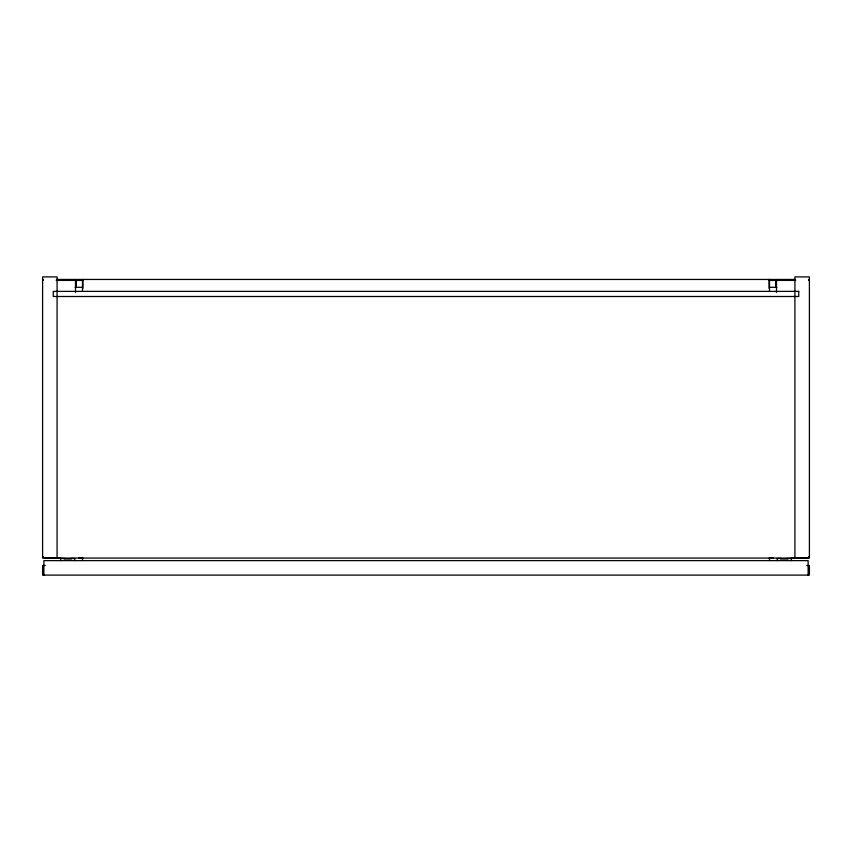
<?xml version="1.0" encoding="UTF-8"?>
<svg xmlns="http://www.w3.org/2000/svg" width="852" height="852" viewBox="0 0 852 852"><rect width="100%" height="100%" fill="white"/><g stroke="black" fill="none" stroke-linecap="round" stroke-linejoin="round"><path stroke-width="1.28" d="M43.42 279.456L42.6 280.414L43.42 280.414M56.445 279.456L795.555 279.456M56.253 280.414L82.91 280.414M769.09 280.414L795.747 280.414M808.58 280.414L809.4 280.414L808.58 279.456M75.093 287.305L81.675 287.305M770.325 287.305L776.907 287.305M43.42 556.697L42.6 556.697L43.42 557.655L60.535 557.655M808.58 556.697L809.4 556.697L808.58 557.655L791.465 557.655M78.64 558.145L82.814 558.145M769.186 558.145L773.36 558.145M64.539 558.486L60.705 558.486L60.705 560.616M70.929 558.486L74.763 558.486L74.763 560.616M781.071 558.486L777.237 558.486L777.237 560.616M787.461 558.486L791.295 558.486L791.295 560.616M64.156 558.987L71.312 558.987M780.688 558.987L787.844 558.987M45.262 565.504L42.6 565.504L42.6 575.1L809.4 575.1L809.4 565.504L806.737 565.504M808.122 575.1L808.122 560.616L43.878 560.616L43.878 575.1M794.916 558.06L794.916 276.9L809.4 276.9L809.4 558.06L42.6 558.06L42.6 276.9L57.084 276.9L57.084 558.06M776.502 292.374L776.502 280.414L777.322 279.456L775.671 280.414L775.671 287.06M769.505 279.456L769.505 291.405M769.505 557.922L769.505 560.573M769.09 279.456L769.09 288.381M82.91 279.456L82.91 288.381M82.495 279.456L82.495 291.405M82.495 557.922L82.495 560.573M76.329 287.06L76.329 280.414L74.678 279.456L75.498 280.414L75.498 292.374M798.75 291.384L53.25 291.384L53.25 296.496L798.75 296.496L798.75 291.384"/></g></svg>
